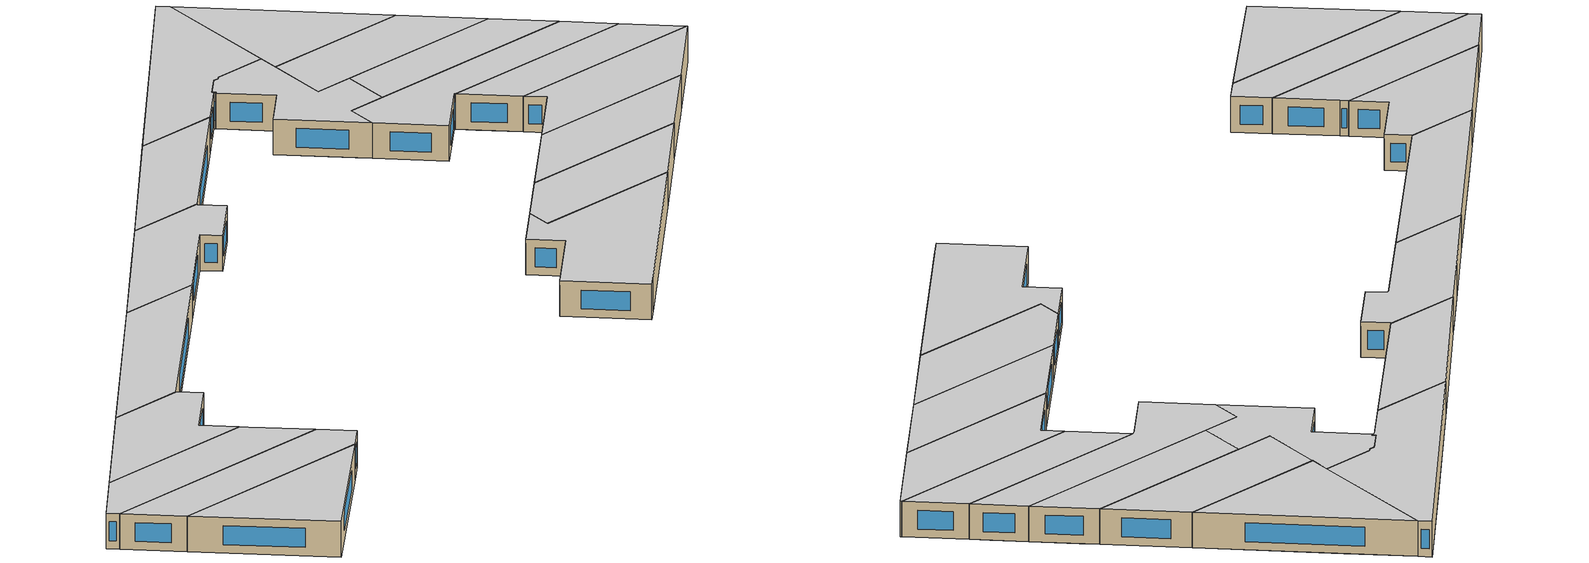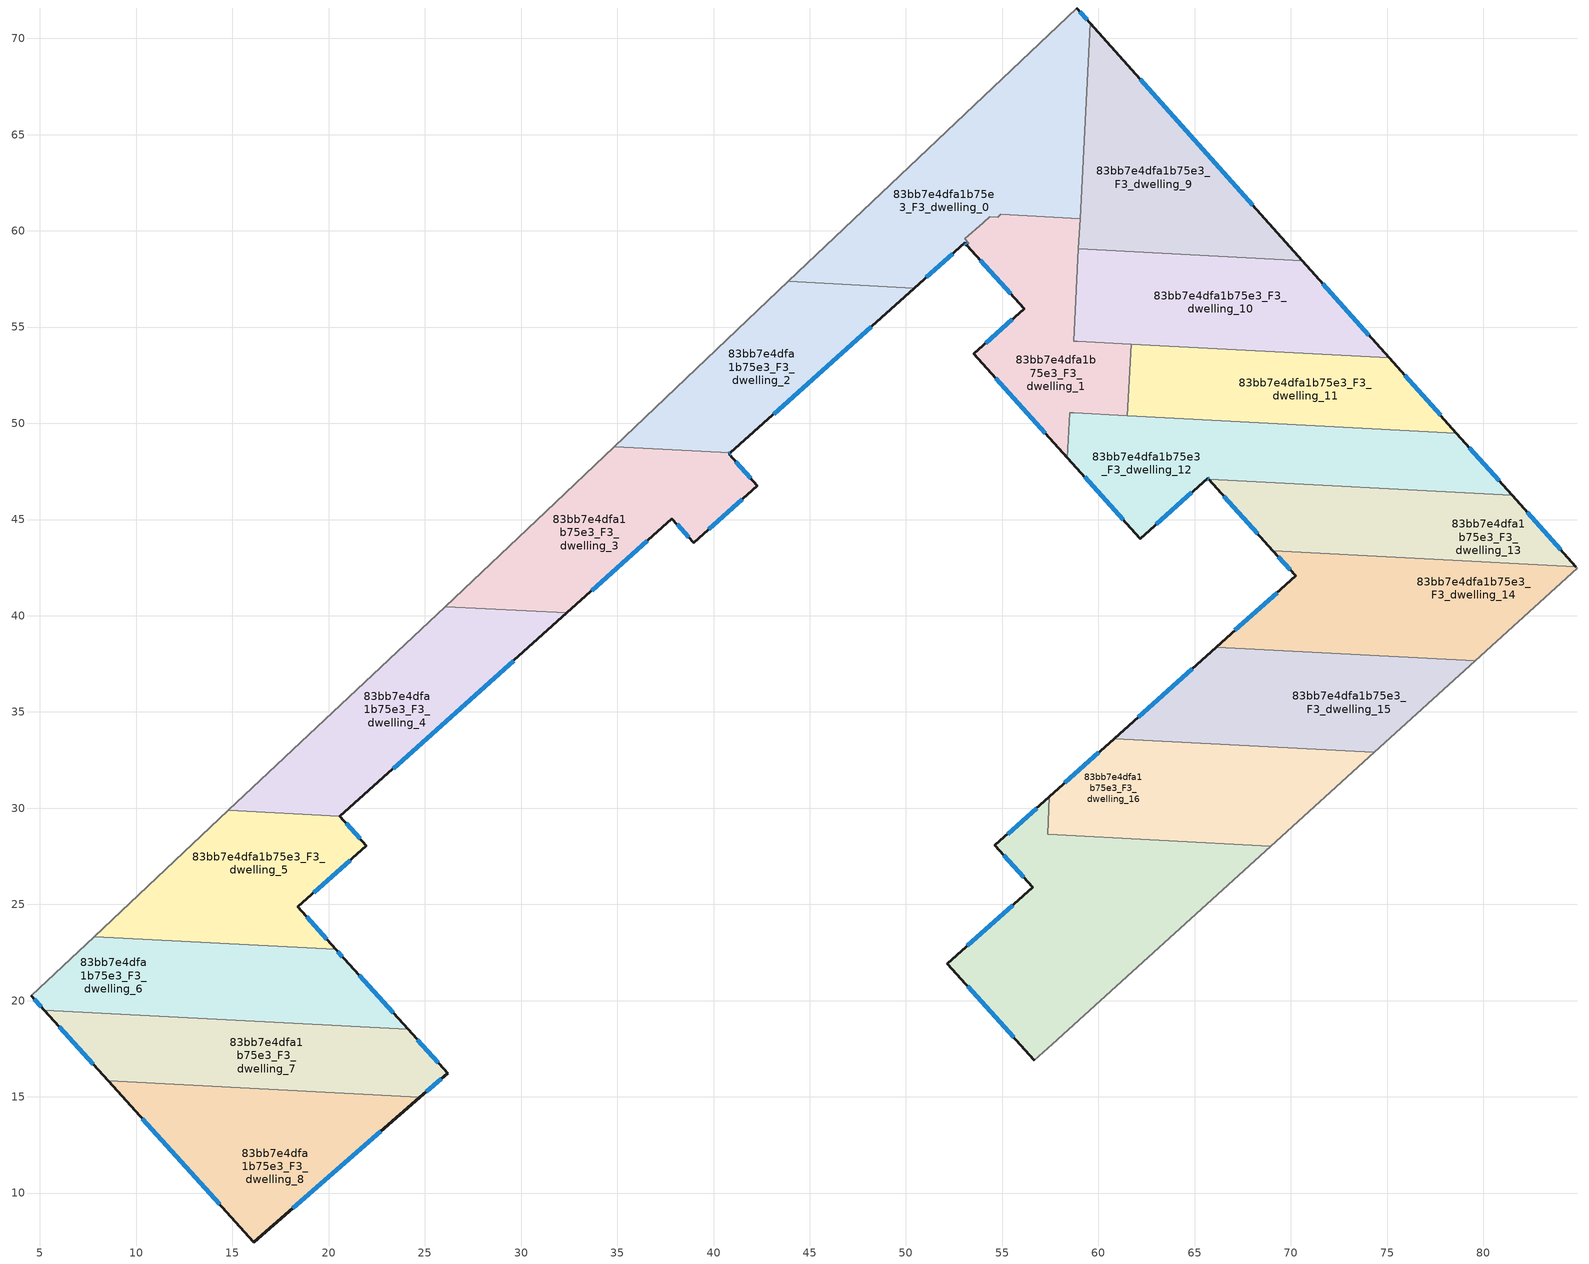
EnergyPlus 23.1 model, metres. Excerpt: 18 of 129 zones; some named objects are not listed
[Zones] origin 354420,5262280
83bb7e4dfa1b75e3_F3_dwelling_0
 floor to 83bb7e4dfa1b75e3_F2_dwelling_8 (EU_floor_Construction): 53.08,66.09 57.64,61.05 57.28,60.73 54.92,60.85 54.77,60.71 54.34,60.73 54.02,60.45 54.01,60.43 53.06,59.58 53.26,59.36 53.15,59.26 53.05,59.37 50.43,57.03 43.89,57.37 z9
 floor to 83bb7e4dfa1b75e3_F2_dwelling_13 (EU_floor_Construction): 58.86,71.58 59.58,70.78 59.17,63.1 57.31,61.41 53.08,66.09 z9
 floor to 83bb7e4dfa1b75e3_F2_dwelling_9 (EU_floor_Construction): 57.64,61.05 57.97,60.69 57.28,60.73 z9
 floor to 83bb7e4dfa1b75e3_F2_dwelling_14 (EU_floor_Construction): 59.17,63.1 59.04,60.63 57.97,60.69 57.31,61.41 z9
 wall outside (EU_wall_Construction): 59.58,70.78 58.86,71.58 / 50.43,57.03 53.05,59.37 53.15,59.26 z9:12
 wall to 83bb7e4dfa1b75e3_F3_dwelling_1 (EU_wall_Construction): 53.15,59.26 53.26,59.36 53.06,59.58 54.01,60.43 54.02,60.45 / 54.03,60.45 54.34,60.73 54.77,60.71 54.92,60.85 59.04,60.63 z9:12
 wall to 83bb7e4dfa1b75e3_F3_dwelling_2 (EU_wall_Construction): 43.89,57.37 50.43,57.03 z9:12
 wall adiabatic (EU_wall_Construction): 58.86,71.58 43.89,57.37 z9:12
 wall to 83bb7e4dfa1b75e3_F3_dwelling_9 (EU_wall_Construction): 59.04,60.63 59.58,70.78 z9:12
 window (EU_Window_Construction): 59.41,70.96 59.03,71.39 / 53.07,59.34 53.13,59.29 / 51.05,57.58 52.43,58.82 z9.7:11.3
 ceiling to 83bb7e4dfa1b75e3_F4_dwelling_0 (EU_floor_Construction): 59.04,60.63 59.58,70.78 58.86,71.58 43.89,57.37 50.43,57.03 53.05,59.37 53.15,59.26 53.26,59.36 53.06,59.58 54.01,60.43 54.02,60.45 54.34,60.73 54.77,60.71 54.92,60.85 z12
83bb7e4dfa1b75e3_F3_dwelling_1
 floor to 83bb7e4dfa1b75e3_F2_dwelling_9 (EU_floor_Construction): 58.99,59.56 58.71,54.27 58.91,54.26 61.7,54.11 61.63,52.81 59.11,50.52 58.71,50.55 58.51,50.56 58.48,49.95 57.57,49.12 53.52,53.61 56.14,55.95 54.28,58.01 57.28,60.73 57.97,60.69 z9
 floor to 83bb7e4dfa1b75e3_F2_dwelling_8 (EU_floor_Construction): 57.28,60.73 54.28,58.01 53.15,59.26 53.26,59.36 53.06,59.58 54.01,60.43 54.03,60.45 54.34,60.73 54.77,60.71 54.92,60.85 z9
 floor to 83bb7e4dfa1b75e3_F2_dwelling_10 (EU_floor_Construction): 58.48,49.95 58.39,48.21 57.57,49.12 z9; 61.63,52.81 61.51,50.4 59.11,50.53 z9
 floor to 83bb7e4dfa1b75e3_F2_dwelling_14 (EU_floor_Construction): 59.04,60.63 58.99,59.57 57.97,60.69 z9
 wall outside (EU_wall_Construction): 53.15,59.26 56.14,55.95 53.52,53.61 58.39,48.21 z9:12
 wall to 83bb7e4dfa1b75e3_F3_dwelling_12 (EU_wall_Construction): 58.39,48.21 58.51,50.56 58.71,50.55 61.51,50.4 z9:12
 wall to 83bb7e4dfa1b75e3_F3_dwelling_11 (EU_wall_Construction): 61.51,50.4 61.7,54.11 z9:12
 wall to 83bb7e4dfa1b75e3_F3_dwelling_10 (EU_wall_Construction): 61.7,54.11 58.91,54.26 58.71,54.27 58.96,59.06 z9:12
 wall to 83bb7e4dfa1b75e3_F3_dwelling_9 (EU_wall_Construction): 58.96,59.06 59.04,60.63 z9:12
 window (EU_Window_Construction): 54.66,52.34 57.24,49.48 / 55.52,55.4 54.14,54.16 / 53.85,58.48 55.43,56.72 z9.7:11.3
 ceiling to 83bb7e4dfa1b75e3_F4_dwelling_1 (EU_floor_Construction): 61.51,50.4 61.7,54.11 58.91,54.26 58.71,54.27 59.04,60.63 54.92,60.85 54.77,60.71 54.34,60.73 54.03,60.45 54.01,60.43 53.06,59.58 53.26,59.36 53.15,59.26 56.14,55.95 53.52,53.61 58.39,48.21 58.51,50.56 58.71,50.55 z12
83bb7e4dfa1b75e3_F3_dwelling_10
 floor to 83bb7e4dfa1b75e3_F2_dwelling_15 (EU_floor_Construction): 70.6,58.44 71.79,57.11 68.11,53.77 64.04,53.99 61.63,56.64 64.01,58.79 z9
 floor to 83bb7e4dfa1b75e3_F2_dwelling_9 (EU_floor_Construction): 59.47,59.03 63.54,54.54 63,54.04 58.71,54.27 58.96,59.06 z9
 floor to 83bb7e4dfa1b75e3_F2_dwelling_16 (EU_floor_Construction): 71.79,57.11 75.11,53.4 68.11,53.77 z9
 floor to 83bb7e4dfa1b75e3_F2_dwelling_14 (EU_floor_Construction): 64.01,58.79 61.63,56.64 59.47,59.03 z9
 floor to 83bb7e4dfa1b75e3_F2_dwelling_10 (EU_floor_Construction): 63.54,54.54 64.04,53.99 63,54.04 z9
 wall outside (EU_wall_Construction): 75.11,53.4 70.6,58.44 z9:12
 wall to 83bb7e4dfa1b75e3_F3_dwelling_9 (EU_wall_Construction): 70.6,58.44 58.96,59.06 z9:12
 wall to 83bb7e4dfa1b75e3_F3_dwelling_11 (EU_wall_Construction): 61.7,54.11 75.11,53.4 z9:12
 window (EU_Window_Construction): 74.05,54.59 71.66,57.26 z9.7:11.3
 ceiling to 83bb7e4dfa1b75e3_F4_dwelling_10 (EU_floor_Construction): 75.11,53.4 70.6,58.44 58.96,59.06 58.71,54.27 z12
83bb7e4dfa1b75e3_F3_dwelling_11
 floor to 83bb7e4dfa1b75e3_F2_dwelling_16 (EU_floor_Construction): 75.11,53.4 76.13,52.26 73.39,49.77 67.58,50.08 65.98,51.84 68.11,53.77 z9
 floor to 83bb7e4dfa1b75e3_F2_dwelling_15 (EU_floor_Construction): 68.11,53.77 65.98,51.84 64.04,53.98 z9
 floor to 83bb7e4dfa1b75e3_F2_dwelling_10 (EU_floor_Construction): 64.04,53.98 67.58,50.08 61.51,50.4 61.63,52.81 62.99,54.04 z9
 floor to 83bb7e4dfa1b75e3_F2_dwelling_17 (EU_floor_Construction): 76.13,52.26 78.6,49.5 73.39,49.77 z9
 floor to 83bb7e4dfa1b75e3_F2_dwelling_9 (EU_floor_Construction): 62.99,54.04 61.63,52.81 61.7,54.11 z9
 wall outside (EU_wall_Construction): 78.6,49.5 75.11,53.4 z9:12
 wall to 83bb7e4dfa1b75e3_F3_dwelling_12 (EU_wall_Construction): 61.51,50.4 78.6,49.5 z9:12
 window (EU_Window_Construction): 77.78,50.41 75.93,52.48 z9.7:11.3
 ceiling to 83bb7e4dfa1b75e3_F4_dwelling_11 (EU_floor_Construction): 78.6,49.5 75.11,53.4 61.7,54.11 61.51,50.4 z12
83bb7e4dfa1b75e3_F3_dwelling_12
 floor to 83bb7e4dfa1b75e3_F2_dwelling_10 (EU_floor_Construction): 67.58,50.08 69.25,48.24 67.85,46.97 65.73,47.08 65.67,47.15 62.18,44.01 58.39,48.21 58.48,49.95 59.11,50.53 z9
 floor to 83bb7e4dfa1b75e3_F2_dwelling_17 (EU_floor_Construction): 78.6,49.5 80.49,47.38 79.38,46.36 70.52,46.83 70.35,47.02 73.39,49.77 z9
 floor to 83bb7e4dfa1b75e3_F2_dwelling_18 (EU_floor_Construction): 80.49,47.38 81.5,46.25 79.38,46.36 z9
 floor to 83bb7e4dfa1b75e3_F2_dwelling_11 (EU_floor_Construction): 69.25,48.24 70.52,46.83 67.85,46.97 z9
 floor adiabatic (EU_floor_Construction): 73.39,49.77 70.35,47.02 70.52,46.83 67.58,50.08 59.11,50.53 58.48,49.95 58.51,50.56 z9
 wall outside (EU_wall_Construction): 81.5,46.25 78.6,49.5 / 58.39,48.21 62.18,44.01 65.67,47.15 65.73,47.08 z9:12
 wall to 83bb7e4dfa1b75e3_F3_dwelling_13 (EU_wall_Construction): 65.73,47.08 81.5,46.25 z9:12
 window (EU_Window_Construction): 80.82,47.01 79.28,48.73 / 65.69,47.13 65.72,47.1 / 63,44.75 64.85,46.41 / 59.28,47.23 61.29,45 z9.7:11.3
 ceiling to 83bb7e4dfa1b75e3_F4_dwelling_12 (EU_floor_Construction): 81.5,46.25 78.6,49.5 58.51,50.56 58.39,48.21 62.18,44.01 65.67,47.15 65.73,47.08 z12
83bb7e4dfa1b75e3_F3_dwelling_13
 floor to 83bb7e4dfa1b75e3_F2_dwelling_18 (EU_floor_Construction): 81.5,46.25 84.8,42.56 75.7,43.04 79.38,46.36 z9
 floor to 83bb7e4dfa1b75e3_F2_dwelling_11 (EU_floor_Construction): 70.52,46.83 73.87,43.13 69.07,43.39 66.74,45.96 67.85,46.97 z9
 floor to 83bb7e4dfa1b75e3_F2_dwelling_17 (EU_floor_Construction): 79.38,46.36 75.7,43.04 73.87,43.13 70.52,46.83 z9
 floor to 83bb7e4dfa1b75e3_F2_dwelling_10 (EU_floor_Construction): 67.85,46.97 66.74,45.96 65.73,47.08 z9
 wall outside (EU_wall_Construction): 65.73,47.08 69.07,43.39 / 84.8,42.56 81.5,46.25 z9:12
 wall to 83bb7e4dfa1b75e3_F3_dwelling_14 (EU_wall_Construction): 69.07,43.39 84.8,42.56 z9:12
 window (EU_Window_Construction): 66.52,46.21 68.28,44.25 / 84.02,43.42 82.27,45.38 z9.7:11.3
 ceiling to 83bb7e4dfa1b75e3_F4_dwelling_13 (EU_floor_Construction): 84.8,42.56 81.5,46.25 65.73,47.08 69.07,43.39 z12
83bb7e4dfa1b75e3_F3_dwelling_14
 floor to 83bb7e4dfa1b75e3_F2_dwelling_11 (EU_floor_Construction): 73.87,43.13 75.42,41.43 71.72,38.08 66.12,38.37 70.25,42.07 69.07,43.39 z9
 floor to 83bb7e4dfa1b75e3_F2_dwelling_18 (EU_floor_Construction): 84.8,42.56 84.88,42.47 79.58,37.66 78.79,37.7 74.75,42.17 75.7,43.04 z9
 floor to 83bb7e4dfa1b75e3_F2_dwelling_12 (EU_floor_Construction): 75.42,41.43 78.79,37.7 71.72,38.08 z9
 floor to 83bb7e4dfa1b75e3_F2_dwelling_17 (EU_floor_Construction): 75.7,43.04 74.75,42.17 73.87,43.13 z9
 wall outside (EU_wall_Construction): 69.07,43.39 70.25,42.07 66.12,38.37 z9:12
 wall adiabatic (EU_wall_Construction): 79.58,37.66 84.88,42.47 84.8,42.56 z9:12
 wall to 83bb7e4dfa1b75e3_F3_dwelling_15 (EU_wall_Construction): 66.12,38.37 79.58,37.66 z9:12
 window (EU_Window_Construction): 69.28,41.2 67.09,39.24 / 69.35,43.08 69.97,42.38 z9.7:11.3
 ceiling to 83bb7e4dfa1b75e3_F4_dwelling_14 (EU_floor_Construction): 84.88,42.47 84.8,42.56 69.07,43.39 70.25,42.07 66.12,38.37 79.58,37.66 z12
83bb7e4dfa1b75e3_F3_dwelling_15
 floor to 83bb7e4dfa1b75e3_F2_dwelling_12 (EU_floor_Construction): 78.79,37.7 79.17,37.29 74.33,32.9 68.08,33.23 67.31,34.08 71.72,38.08 z9
 floor to 83bb7e4dfa1b75e3_F2_dwelling_11 (EU_floor_Construction): 71.72,38.08 67.31,34.08 64.63,37.04 66.12,38.37 z9
 floor to 83bb7e4dfa1b75e3_F2_dwelling_18 (EU_floor_Construction): 79.58,37.66 79.17,37.29 78.79,37.7 z9
 floor to 83bb7e4dfa1b75e3_F2_dwelling_6 (EU_floor_Construction): 67.15,34.26 68.08,33.23 66.14,33.34 z9
 floor to 83bb7e4dfa1b75e3_F2_dwelling_5 (EU_floor_Construction): 64.63,37.04 67.15,34.26 66.14,33.34 60.82,33.62 z9
 wall outside (EU_wall_Construction): 66.12,38.37 60.82,33.62 z9:12
 wall to 83bb7e4dfa1b75e3_F3_dwelling_16 (EU_wall_Construction): 60.82,33.62 74.33,32.9 z9:12
 wall adiabatic (EU_wall_Construction): 74.33,32.9 79.58,37.66 z9:12
 window (EU_Window_Construction): 64.88,37.26 62.06,34.73 z9.7:11.3
 ceiling to 83bb7e4dfa1b75e3_F4_dwelling_15 (EU_floor_Construction): 79.58,37.66 66.12,38.37 60.82,33.62 74.33,32.9 z12
83bb7e4dfa1b75e3_F3_dwelling_16
 floor to 83bb7e4dfa1b75e3_F2_dwelling_5 (EU_floor_Construction): 66.14,33.34 60.76,28.46 57.35,28.64 57.46,30.6 60.82,33.62 z9
 floor to 83bb7e4dfa1b75e3_F2_dwelling_12 (EU_floor_Construction): 74.33,32.9 71.06,29.94 68.08,33.23 z9
 floor to 83bb7e4dfa1b75e3_F2_dwelling_7 (EU_floor_Construction): 69.11,32.1 71.06,29.94 68.95,28.03 64.85,28.25 z9
 floor to 83bb7e4dfa1b75e3_F2_dwelling_6 (EU_floor_Construction): 68.08,33.23 69.11,32.1 64.85,28.25 60.76,28.46 66.14,33.34 z9
 wall outside (EU_wall_Construction): 60.82,33.62 57.46,30.6 z9:12
 wall adiabatic (EU_wall_Construction): 68.95,28.03 74.33,32.9 z9:12
 wall to 83bb7e4dfa1b75e3_F3_dwelling_17 (EU_wall_Construction): 57.46,30.6 57.35,28.64 68.95,28.03 z9:12
 window (EU_Window_Construction): 60.03,32.91 58.25,31.31 z9.7:11.3
 ceiling to 83bb7e4dfa1b75e3_F4_dwelling_16 (EU_floor_Construction): 74.33,32.9 60.82,33.62 57.46,30.6 57.35,28.64 68.95,28.03 z12
83bb7e4dfa1b75e3_F3_dwelling_17
 floor to 83bb7e4dfa1b75e3_F2_dwelling_7 (EU_floor_Construction): 68.95,28.03 57.6,17.75 56.67,16.91 54.73,19.07 64.85,28.25 z9
 floor to 83bb7e4dfa1b75e3_F2_dwelling_6 (EU_floor_Construction): 64.85,28.25 54.73,19.07 52.15,21.93 56.58,25.89 57.18,25.22 60.76,28.46 z9
 floor to 83bb7e4dfa1b75e3_F2_dwelling_5 (EU_floor_Construction): 60.76,28.46 57.18,25.22 54.62,28.06 57.46,30.6 57.35,28.64 z9
 wall outside (EU_wall_Construction): 57.46,30.6 54.62,28.06 56.58,25.89 52.15,21.93 56.67,16.91 z9:12
 wall adiabatic (EU_wall_Construction): 56.67,16.91 57.6,17.75 68.95,28.03 z9:12
 window (EU_Window_Construction): 56.79,30.01 55.29,28.66 / 53.21,20.75 55.61,18.09 / 55.54,24.96 53.19,22.86 / 55.08,27.55 56.12,26.4 z9.7:11.3
 ceiling to 83bb7e4dfa1b75e3_F4_dwelling_17 (EU_floor_Construction): 68.95,28.03 57.35,28.64 57.46,30.6 54.62,28.06 56.58,25.89 52.15,21.93 56.67,16.91 57.6,17.75 z12
83bb7e4dfa1b75e3_F3_dwelling_2
 floor to 83bb7e4dfa1b75e3_F2_dwelling_8 (EU_floor_Construction): 50.43,57.03 40.87,48.46 34.84,48.78 43.89,57.37 z9
 wall outside (EU_wall_Construction): 40.87,48.46 50.43,57.03 z9:12
 wall to 83bb7e4dfa1b75e3_F3_dwelling_3 (EU_wall_Construction): 34.84,48.78 40.87,48.46 z9:12
 wall adiabatic (EU_wall_Construction): 43.89,57.37 34.84,48.78 z9:12
 window (EU_Window_Construction): 43.12,50.47 48.19,55.01 z9.7:11.3
 ceiling to 83bb7e4dfa1b75e3_F4_dwelling_2 (EU_floor_Construction): 50.43,57.03 43.89,57.37 34.84,48.78 40.87,48.46 z12
83bb7e4dfa1b75e3_F3_dwelling_3
 floor to 83bb7e4dfa1b75e3_F2_dwelling_0 (EU_floor_Construction): 34.55,48.5 37.75,44.96 32.38,40.14 26.05,40.48 31.28,45.4 z9
 floor to 83bb7e4dfa1b75e3_F2_dwelling_8 (EU_floor_Construction): 40.87,48.46 40.81,48.4 42.28,46.76 38.97,43.79 37.84,45.04 37.75,44.96 34.55,48.5 34.84,48.78 z9
 wall outside (EU_wall_Construction): 32.38,40.14 37.84,45.04 38.97,43.79 42.28,46.76 40.81,48.4 40.87,48.46 z9:12
 wall to 83bb7e4dfa1b75e3_F3_dwelling_4 (EU_wall_Construction): 26.05,40.48 32.38,40.14 z9:12
 wall adiabatic (EU_wall_Construction): 34.84,48.78 31.28,45.4 26.05,40.48 z9:12
 window (EU_Window_Construction): 38.1,44.74 38.7,44.08 / 33.66,41.29 36.56,43.89 / 40.82,48.41 40.86,48.44 / 41.94,47.15 41.15,48.01 / 39.75,44.48 41.5,46.06 z9.7:11.3
 ceiling to 83bb7e4dfa1b75e3_F4_dwelling_3 (EU_floor_Construction): 38.97,43.79 42.28,46.76 40.81,48.4 40.87,48.46 34.84,48.78 31.28,45.4 26.05,40.48 32.38,40.14 37.84,45.04 z12
83bb7e4dfa1b75e3_F3_dwelling_4
 floor adiabatic (EU_floor_Construction): 17.99,32.89 20.8,29.78 20.58,29.58 14.79,29.88 z9
 floor to 83bb7e4dfa1b75e3_F2_dwelling_0 (EU_floor_Construction): 32.38,40.14 20.8,29.78 17.99,32.89 26.05,40.48 z9
 wall outside (EU_wall_Construction): 20.58,29.58 32.38,40.14 z9:12
 wall to 83bb7e4dfa1b75e3_F3_dwelling_5 (EU_wall_Construction): 14.79,29.88 20.58,29.58 z9:12
 wall adiabatic (EU_wall_Construction): 26.05,40.48 14.79,29.88 z9:12
 window (EU_Window_Construction): 23.35,32.06 29.61,37.66 z9.7:11.3
 ceiling to 83bb7e4dfa1b75e3_F4_dwelling_4 (EU_floor_Construction): 32.38,40.14 26.05,40.48 14.79,29.88 20.58,29.58 z12
83bb7e4dfa1b75e3_F3_dwelling_5
 floor to 83bb7e4dfa1b75e3_F2_dwelling_1 (EU_floor_Construction): 20.58,29.58 21.95,28.05 18.39,24.87 17.3,26.08 13.92,23.01 7.83,23.33 14.79,29.88 z9
 floor to 83bb7e4dfa1b75e3_F2_dwelling_2 (EU_floor_Construction): 17.3,26.08 19.97,23.12 19.52,22.71 13.92,23.01 z9
 floor to 83bb7e4dfa1b75e3_F2_dwelling_3 (EU_floor_Construction): 19.97,23.12 20.37,22.67 19.52,22.71 z9
 wall outside (EU_wall_Construction): 20.37,22.67 18.39,24.87 21.95,28.05 20.58,29.58 z9:12
 wall to 83bb7e4dfa1b75e3_F3_dwelling_6 (EU_wall_Construction): 7.83,23.33 20.37,22.67 z9:12
 wall adiabatic (EU_wall_Construction): 14.79,29.88 7.83,23.33 z9:12
 window (EU_Window_Construction): 21.63,28.41 20.9,29.22 / 19.23,25.62 21.12,27.31 / 19.91,23.19 18.86,24.35 z9.7:11.3
 ceiling to 83bb7e4dfa1b75e3_F4_dwelling_5 (EU_floor_Construction): 20.37,22.67 18.39,24.87 21.95,28.05 20.58,29.58 14.79,29.88 7.83,23.33 z12
83bb7e4dfa1b75e3_F3_dwelling_6
 floor to 83bb7e4dfa1b75e3_F2_dwelling_2 (EU_floor_Construction): 19.52,22.71 15.39,18.97 9.79,19.27 13.92,23.01 z9
 floor to 83bb7e4dfa1b75e3_F2_dwelling_1 (EU_floor_Construction): 13.92,23.01 9.79,19.27 5.21,19.51 4.54,20.25 7.83,23.33 z9
 floor to 83bb7e4dfa1b75e3_F2_dwelling_3 (EU_floor_Construction): 20.82,22.17 23.03,19.72 21.83,18.63 15.39,18.97 19.52,22.71 20.37,22.67 z9
 floor to 83bb7e4dfa1b75e3_F2_dwelling_4 (EU_floor_Construction): 23.03,19.72 24.13,18.51 21.83,18.63 z9
 wall outside (EU_wall_Construction): 4.54,20.25 5.21,19.51 / 24.13,18.51 20.82,22.17 20.37,22.67 z9:12
 wall adiabatic (EU_wall_Construction): 7.83,23.33 4.54,20.25 z9:12
 wall to 83bb7e4dfa1b75e3_F3_dwelling_7 (EU_wall_Construction): 5.21,19.51 24.13,18.51 z9:12
 window (EU_Window_Construction): 4.7,20.07 5.05,19.68 / 20.71,22.29 20.48,22.55 / 23.35,19.37 21.6,21.31 z9.7:11.3
 ceiling to 83bb7e4dfa1b75e3_F4_dwelling_6 (EU_floor_Construction): 24.13,18.51 20.82,22.17 20.37,22.67 7.83,23.33 4.54,20.25 5.21,19.51 z12
83bb7e4dfa1b75e3_F3_dwelling_7
 floor to 83bb7e4dfa1b75e3_F2_dwelling_3 (EU_floor_Construction): 21.83,18.63 18.17,15.32 11.74,15.66 15.39,18.97 z9
 floor to 83bb7e4dfa1b75e3_F2_dwelling_2 (EU_floor_Construction): 15.39,18.97 11.74,15.66 8.54,15.83 7.39,17.1 9.79,19.27 z9
 floor to 83bb7e4dfa1b75e3_F2_dwelling_4 (EU_floor_Construction): 24.13,18.51 26.19,16.24 24.73,14.97 18.17,15.32 21.83,18.63 z9
 floor to 83bb7e4dfa1b75e3_F2_dwelling_1 (EU_floor_Construction): 9.79,19.27 7.39,17.1 5.21,19.51 z9
 wall outside (EU_wall_Construction): 5.21,19.51 8.54,15.83 / 24.73,14.97 26.19,16.24 24.13,18.51 z9:12
 wall to 83bb7e4dfa1b75e3_F3_dwelling_8 (EU_wall_Construction): 8.54,15.83 24.73,14.97 z9:12
 window (EU_Window_Construction): 5.99,18.65 7.76,16.69 / 25.7,16.77 24.61,17.98 / 25.08,15.27 25.85,15.94 z9.7:11.3
 ceiling to 83bb7e4dfa1b75e3_F4_dwelling_7 (EU_floor_Construction): 26.19,16.24 24.13,18.51 5.21,19.51 8.54,15.83 24.73,14.97 z12
83bb7e4dfa1b75e3_F3_dwelling_8
 floor to 83bb7e4dfa1b75e3_F2_dwelling_4 (EU_floor_Construction): 24.73,14.97 16.11,7.46 13.13,10.75 18.17,15.32 z9
 floor to 83bb7e4dfa1b75e3_F2_dwelling_3 (EU_floor_Construction): 18.17,15.32 13.13,10.75 10.06,14.14 11.74,15.66 z9
 floor to 83bb7e4dfa1b75e3_F2_dwelling_2 (EU_floor_Construction): 11.74,15.66 10.06,14.14 8.54,15.83 z9
 wall outside (EU_wall_Construction): 8.54,15.83 16.11,7.46 24.73,14.97 z9:12
 window (EU_Window_Construction): 18.14,9.22 22.71,13.21 / 10.32,13.86 14.33,9.42 z9.7:11.3
 ceiling to 83bb7e4dfa1b75e3_F4_dwelling_8 (EU_floor_Construction): 24.73,14.97 8.54,15.83 16.11,7.46 z12
83bb7e4dfa1b75e3_F3_dwelling_9
 floor to 83bb7e4dfa1b75e3_F2_dwelling_14 (EU_floor_Construction): 63.19,66.74 67.48,61.94 64.01,58.79 59.47,59.03 58.99,59.57 59.17,63.1 z9
 floor to 83bb7e4dfa1b75e3_F2_dwelling_15 (EU_floor_Construction): 67.48,61.94 70.6,58.44 64.01,58.79 z9
 floor to 83bb7e4dfa1b75e3_F2_dwelling_13 (EU_floor_Construction): 59.58,70.78 63.19,66.74 59.17,63.1 z9
 floor to 83bb7e4dfa1b75e3_F2_dwelling_9 (EU_floor_Construction): 58.99,59.56 59.47,59.03 58.96,59.06 z9
 wall outside (EU_wall_Construction): 70.6,58.44 59.58,70.78 z9:12
 window (EU_Window_Construction): 68.01,61.34 62.17,67.88 z9.7:11.3
 ceiling to 83bb7e4dfa1b75e3_F4_dwelling_9 (EU_floor_Construction): 70.6,58.44 59.58,70.78 58.96,59.06 z12
[Building]
EU S2 Campaign: North Axis=0; Terrain=City; Solar Distribution=FullExterior
[Site:Location]
Budapest.Ferenc.Liszt.Intl.AP: Latitude=47.437; Longitude=19.256; Time Zone=1; Elevation=185
[SizingPeriod:WeatherFileDays]
AnnualSizingPeriod: Begin Month=1; Begin Day of Month=1; End Month=12; End Day of Month=31; Day of Week for Start Day=Monday; Use Weather File Daylight Saving Period=No; Use Weather File Rain and Snow Indicators=No
[MATERIAL]
EU_InternalMass_Material: Roughness=MediumRough; Thickness=0.1; Conductivity=1; Density=1800; Specific Heat=900; Thermal Absorptance=0.9; Solar Absorptance=0.7; Visible Absorptance=0.7
[MATERIAL:NOMASS] Roughness=MediumRough; Thermal Absorptance=0.9; Solar Absorptance=0.7; Visible Absorptance=0.7
Name | Thermal Resistance
EU_wall_NoMass | 0.832559
EU_floor_NoMass | 0.872794
[WINDOWMATERIAL:SIMPLEGLAZINGSYSTEM]
EU_Window_SimpleGlazing: UFactor=2.79869; Solar Heat Gain Coefficient=0.75; Visible Transmittance=0.75
[CONSTRUCTION]
EU_wall_Construction: EU_wall_NoMass
EU_floor_Construction: EU_floor_NoMass
EU_Window_Construction: EU_Window_SimpleGlazing
EU_InternalMass_Construction: EU_InternalMass_Material
[ZONE] Type=1; Multiplier=1; Ceiling Height=autocalculate; Floor Area=autocalculate; Part of Total Floor Area=Yes
Name | Volume
83bb7e4dfa1b75e3_F3_dwelling_0 | 273.996
83bb7e4dfa1b75e3_F3_dwelling_1 | 168.745
83bb7e4dfa1b75e3_F3_dwelling_10 | 202.135
83bb7e4dfa1b75e3_F3_dwelling_11 | 170.207
83bb7e4dfa1b75e3_F3_dwelling_12 | 231.677
83bb7e4dfa1b75e3_F3_dwelling_13 | 166.284
83bb7e4dfa1b75e3_F3_dwelling_14 | 212.929
83bb7e4dfa1b75e3_F3_dwelling_15 | 203.663
83bb7e4dfa1b75e3_F3_dwelling_16 | 203.62
83bb7e4dfa1b75e3_F3_dwelling_17 | 294.238
83bb7e4dfa1b75e3_F3_dwelling_2 | 171.122
83bb7e4dfa1b75e3_F3_dwelling_3 | 193.853
83bb7e4dfa1b75e3_F3_dwelling_4 | 203.385
83bb7e4dfa1b75e3_F3_dwelling_5 | 183.77
83bb7e4dfa1b75e3_F3_dwelling_6 | 193.573
83bb7e4dfa1b75e3_F3_dwelling_7 | 193.58
83bb7e4dfa1b75e3_F3_dwelling_8 | 193.571
83bb7e4dfa1b75e3_F3_dwelling_9 | 205.185
[INTERNALMASS] Construction=EU_InternalMass_Construction
Name | Zone or ZoneList | Surface Area
83bb7e4dfa1b75e3_F3_dwelling_0_EU_InternalMass | 83bb7e4dfa1b75e3_F3_dwelling_0 | 91.3369
83bb7e4dfa1b75e3_F3_dwelling_1_EU_InternalMass | 83bb7e4dfa1b75e3_F3_dwelling_1 | 56.2485
83bb7e4dfa1b75e3_F3_dwelling_2_EU_InternalMass | 83bb7e4dfa1b75e3_F3_dwelling_2 | 57.0474
83bb7e4dfa1b75e3_F3_dwelling_3_EU_InternalMass | 83bb7e4dfa1b75e3_F3_dwelling_3 | 64.6176
83bb7e4dfa1b75e3_F3_dwelling_4_EU_InternalMass | 83bb7e4dfa1b75e3_F3_dwelling_4 | 67.7954
83bb7e4dfa1b75e3_F3_dwelling_5_EU_InternalMass | 83bb7e4dfa1b75e3_F3_dwelling_5 | 61.2566
83bb7e4dfa1b75e3_F3_dwelling_6_EU_InternalMass | 83bb7e4dfa1b75e3_F3_dwelling_6 | 64.5244
83bb7e4dfa1b75e3_F3_dwelling_7_EU_InternalMass | 83bb7e4dfa1b75e3_F3_dwelling_7 | 64.527
83bb7e4dfa1b75e3_F3_dwelling_8_EU_InternalMass | 83bb7e4dfa1b75e3_F3_dwelling_8 | 64.5238
83bb7e4dfa1b75e3_F3_dwelling_9_EU_InternalMass | 83bb7e4dfa1b75e3_F3_dwelling_9 | 68.395
83bb7e4dfa1b75e3_F3_dwelling_10_EU_InternalMass | 83bb7e4dfa1b75e3_F3_dwelling_10 | 67.3781
83bb7e4dfa1b75e3_F3_dwelling_11_EU_InternalMass | 83bb7e4dfa1b75e3_F3_dwelling_11 | 56.7353
83bb7e4dfa1b75e3_F3_dwelling_12_EU_InternalMass | 83bb7e4dfa1b75e3_F3_dwelling_12 | 77.2276
83bb7e4dfa1b75e3_F3_dwelling_13_EU_InternalMass | 83bb7e4dfa1b75e3_F3_dwelling_13 | 55.428
83bb7e4dfa1b75e3_F3_dwelling_14_EU_InternalMass | 83bb7e4dfa1b75e3_F3_dwelling_14 | 70.9763
83bb7e4dfa1b75e3_F3_dwelling_15_EU_InternalMass | 83bb7e4dfa1b75e3_F3_dwelling_15 | 67.8877
83bb7e4dfa1b75e3_F3_dwelling_16_EU_InternalMass | 83bb7e4dfa1b75e3_F3_dwelling_16 | 67.8733
83bb7e4dfa1b75e3_F3_dwelling_17_EU_InternalMass | 83bb7e4dfa1b75e3_F3_dwelling_17 | 98.0796
[OTHEREQUIPMENT] Fuel Type=Electricity; Design Level Calculation Method=Watts/Area; Power per Zone Floor Area=1; Fraction Latent=0; Fraction Radiant=0; Fraction Lost=0; Carbon Dioxide Generation Rate=0; EndUse Subcategory=EU_Step8_InternalGains
Name | Zone or ZoneList or Space or SpaceList | Schedule
EU_Step8_InternalGain_83bb7e4dfa1b75e3_F3_dwelling_0_f000 | 83bb7e4dfa1b75e3_F3_dwelling_0 | EU_Step8_GainSchedule_83bb7e4dfa1b75e3_F3_dwelling_0_f000
EU_Step8_InternalGain_83bb7e4dfa1b75e3_F3_dwelling_1_f000 | 83bb7e4dfa1b75e3_F3_dwelling_1 | EU_Step8_GainSchedule_83bb7e4dfa1b75e3_F3_dwelling_1_f000
EU_Step8_InternalGain_83bb7e4dfa1b75e3_F3_dwelling_2_f000 | 83bb7e4dfa1b75e3_F3_dwelling_2 | EU_Step8_GainSchedule_83bb7e4dfa1b75e3_F3_dwelling_2_f000
EU_Step8_InternalGain_83bb7e4dfa1b75e3_F3_dwelling_3_f000 | 83bb7e4dfa1b75e3_F3_dwelling_3 | EU_Step8_GainSchedule_83bb7e4dfa1b75e3_F3_dwelling_3_f000
EU_Step8_InternalGain_83bb7e4dfa1b75e3_F3_dwelling_4_f000 | 83bb7e4dfa1b75e3_F3_dwelling_4 | EU_Step8_GainSchedule_83bb7e4dfa1b75e3_F3_dwelling_4_f000
EU_Step8_InternalGain_83bb7e4dfa1b75e3_F3_dwelling_5_f000 | 83bb7e4dfa1b75e3_F3_dwelling_5 | EU_Step8_GainSchedule_83bb7e4dfa1b75e3_F3_dwelling_5_f000
EU_Step8_InternalGain_83bb7e4dfa1b75e3_F3_dwelling_6_f000 | 83bb7e4dfa1b75e3_F3_dwelling_6 | EU_Step8_GainSchedule_83bb7e4dfa1b75e3_F3_dwelling_6_f000
EU_Step8_InternalGain_83bb7e4dfa1b75e3_F3_dwelling_7_f000 | 83bb7e4dfa1b75e3_F3_dwelling_7 | EU_Step8_GainSchedule_83bb7e4dfa1b75e3_F3_dwelling_7_f000
EU_Step8_InternalGain_83bb7e4dfa1b75e3_F3_dwelling_8_f000 | 83bb7e4dfa1b75e3_F3_dwelling_8 | EU_Step8_GainSchedule_83bb7e4dfa1b75e3_F3_dwelling_8_f000
EU_Step8_InternalGain_83bb7e4dfa1b75e3_F3_dwelling_9_f000 | 83bb7e4dfa1b75e3_F3_dwelling_9 | EU_Step8_GainSchedule_83bb7e4dfa1b75e3_F3_dwelling_9_f000
EU_Step8_InternalGain_83bb7e4dfa1b75e3_F3_dwelling_10_f000 | 83bb7e4dfa1b75e3_F3_dwelling_10 | EU_Step8_GainSchedule_83bb7e4dfa1b75e3_F3_dwelling_10_f000
EU_Step8_InternalGain_83bb7e4dfa1b75e3_F3_dwelling_11_f000 | 83bb7e4dfa1b75e3_F3_dwelling_11 | EU_Step8_GainSchedule_83bb7e4dfa1b75e3_F3_dwelling_11_f000
EU_Step8_InternalGain_83bb7e4dfa1b75e3_F3_dwelling_12_f000 | 83bb7e4dfa1b75e3_F3_dwelling_12 | EU_Step8_GainSchedule_83bb7e4dfa1b75e3_F3_dwelling_12_f000
EU_Step8_InternalGain_83bb7e4dfa1b75e3_F3_dwelling_13_f000 | 83bb7e4dfa1b75e3_F3_dwelling_13 | EU_Step8_GainSchedule_83bb7e4dfa1b75e3_F3_dwelling_13_f000
EU_Step8_InternalGain_83bb7e4dfa1b75e3_F3_dwelling_14_f000 | 83bb7e4dfa1b75e3_F3_dwelling_14 | EU_Step8_GainSchedule_83bb7e4dfa1b75e3_F3_dwelling_14_f000
EU_Step8_InternalGain_83bb7e4dfa1b75e3_F3_dwelling_15_f000 | 83bb7e4dfa1b75e3_F3_dwelling_15 | EU_Step8_GainSchedule_83bb7e4dfa1b75e3_F3_dwelling_15_f000
EU_Step8_InternalGain_83bb7e4dfa1b75e3_F3_dwelling_16_f000 | 83bb7e4dfa1b75e3_F3_dwelling_16 | EU_Step8_GainSchedule_83bb7e4dfa1b75e3_F3_dwelling_16_f000
EU_Step8_InternalGain_83bb7e4dfa1b75e3_F3_dwelling_17_f000 | 83bb7e4dfa1b75e3_F3_dwelling_17 | EU_Step8_GainSchedule_83bb7e4dfa1b75e3_F3_dwelling_17_f000
[ZONEVENTILATION:DESIGNFLOWRATE] Schedule=EU_AlwaysOn; Design Flow Rate Calculation Method=AirChanges/Hour; Air Changes per Hour=0.475469; Ventilation Type=Natural; Fan Pressure Rise=0; Fan Total Efficiency=1; Constant Term Coefficient=1; Temperature Term Coefficient=0; Velocity Term Coefficient=0; Velocity Squared Term Coefficient=0; Minimum Indoor Temperature=-100; Maximum Indoor Temperature=100; Delta Temperature=-100; Minimum Outdoor Temperature=-100; Maximum Outdoor Temperature=100; Maximum Wind Speed=40
Name | Zone or ZoneList or Space or SpaceList
EU_ConstantAir_83bb7e4dfa1b75e3_F3_dwelling_0 | 83bb7e4dfa1b75e3_F3_dwelling_0
EU_ConstantAir_83bb7e4dfa1b75e3_F3_dwelling_1 | 83bb7e4dfa1b75e3_F3_dwelling_1
EU_ConstantAir_83bb7e4dfa1b75e3_F3_dwelling_2 | 83bb7e4dfa1b75e3_F3_dwelling_2
EU_ConstantAir_83bb7e4dfa1b75e3_F3_dwelling_3 | 83bb7e4dfa1b75e3_F3_dwelling_3
EU_ConstantAir_83bb7e4dfa1b75e3_F3_dwelling_4 | 83bb7e4dfa1b75e3_F3_dwelling_4
EU_ConstantAir_83bb7e4dfa1b75e3_F3_dwelling_5 | 83bb7e4dfa1b75e3_F3_dwelling_5
EU_ConstantAir_83bb7e4dfa1b75e3_F3_dwelling_6 | 83bb7e4dfa1b75e3_F3_dwelling_6
EU_ConstantAir_83bb7e4dfa1b75e3_F3_dwelling_7 | 83bb7e4dfa1b75e3_F3_dwelling_7
EU_ConstantAir_83bb7e4dfa1b75e3_F3_dwelling_8 | 83bb7e4dfa1b75e3_F3_dwelling_8
EU_ConstantAir_83bb7e4dfa1b75e3_F3_dwelling_9 | 83bb7e4dfa1b75e3_F3_dwelling_9
EU_ConstantAir_83bb7e4dfa1b75e3_F3_dwelling_10 | 83bb7e4dfa1b75e3_F3_dwelling_10
EU_ConstantAir_83bb7e4dfa1b75e3_F3_dwelling_11 | 83bb7e4dfa1b75e3_F3_dwelling_11
EU_ConstantAir_83bb7e4dfa1b75e3_F3_dwelling_12 | 83bb7e4dfa1b75e3_F3_dwelling_12
EU_ConstantAir_83bb7e4dfa1b75e3_F3_dwelling_13 | 83bb7e4dfa1b75e3_F3_dwelling_13
EU_ConstantAir_83bb7e4dfa1b75e3_F3_dwelling_14 | 83bb7e4dfa1b75e3_F3_dwelling_14
EU_ConstantAir_83bb7e4dfa1b75e3_F3_dwelling_15 | 83bb7e4dfa1b75e3_F3_dwelling_15
EU_ConstantAir_83bb7e4dfa1b75e3_F3_dwelling_16 | 83bb7e4dfa1b75e3_F3_dwelling_16
EU_ConstantAir_83bb7e4dfa1b75e3_F3_dwelling_17 | 83bb7e4dfa1b75e3_F3_dwelling_17
[HVACTEMPLATE:ZONE:IDEALLOADSAIRSYSTEM] System Availability Schedule=EU_AlwaysOn; Maximum Heating Supply Air Temperature=50; Minimum Cooling Supply Air Temperature=13; Maximum Heating Supply Air Humidity Ratio=0.0156; Minimum Cooling Supply Air Humidity Ratio=0.0077; Heating Limit=NoLimit; Cooling Limit=NoLimit; Heating Availability Schedule=EU_AlwaysOn; Cooling Availability Schedule=EU_CoolingOff; Dehumidification Control Type=ConstantSensibleHeatRatio; Cooling Sensible Heat Ratio=0.7; Dehumidification Setpoint=60; Humidification Control Type=None; Humidification Setpoint=30; Outdoor Air Method=None; Outdoor Air Flow Rate per Person=0.00944; Outdoor Air Flow Rate per Zone Floor Area=0; Outdoor Air Flow Rate per Zone=0; Demand Controlled Ventilation Type=None; Outdoor Air Economizer Type=NoEconomizer; Heat Recovery Type=None; Sensible Heat Recovery Effectiveness=0.7; Latent Heat Recovery Effectiveness=0.65
Name | Template Thermostat
83bb7e4dfa1b75e3_F3_dwelling_0 | EU_HeatOnly_83bb7e4dfa1b75e3_F3_dwelling_0
83bb7e4dfa1b75e3_F3_dwelling_1 | EU_HeatOnly_83bb7e4dfa1b75e3_F3_dwelling_1
83bb7e4dfa1b75e3_F3_dwelling_2 | EU_HeatOnly_83bb7e4dfa1b75e3_F3_dwelling_2
83bb7e4dfa1b75e3_F3_dwelling_3 | EU_HeatOnly_83bb7e4dfa1b75e3_F3_dwelling_3
83bb7e4dfa1b75e3_F3_dwelling_4 | EU_HeatOnly_83bb7e4dfa1b75e3_F3_dwelling_4
83bb7e4dfa1b75e3_F3_dwelling_5 | EU_HeatOnly_83bb7e4dfa1b75e3_F3_dwelling_5
83bb7e4dfa1b75e3_F3_dwelling_6 | EU_HeatOnly_83bb7e4dfa1b75e3_F3_dwelling_6
83bb7e4dfa1b75e3_F3_dwelling_7 | EU_HeatOnly_83bb7e4dfa1b75e3_F3_dwelling_7
83bb7e4dfa1b75e3_F3_dwelling_8 | EU_HeatOnly_83bb7e4dfa1b75e3_F3_dwelling_8
83bb7e4dfa1b75e3_F3_dwelling_9 | EU_HeatOnly_83bb7e4dfa1b75e3_F3_dwelling_9
83bb7e4dfa1b75e3_F3_dwelling_10 | EU_HeatOnly_83bb7e4dfa1b75e3_F3_dwelling_10
83bb7e4dfa1b75e3_F3_dwelling_11 | EU_HeatOnly_83bb7e4dfa1b75e3_F3_dwelling_11
83bb7e4dfa1b75e3_F3_dwelling_12 | EU_HeatOnly_83bb7e4dfa1b75e3_F3_dwelling_12
83bb7e4dfa1b75e3_F3_dwelling_13 | EU_HeatOnly_83bb7e4dfa1b75e3_F3_dwelling_13
83bb7e4dfa1b75e3_F3_dwelling_14 | EU_HeatOnly_83bb7e4dfa1b75e3_F3_dwelling_14
83bb7e4dfa1b75e3_F3_dwelling_15 | EU_HeatOnly_83bb7e4dfa1b75e3_F3_dwelling_15
83bb7e4dfa1b75e3_F3_dwelling_16 | EU_HeatOnly_83bb7e4dfa1b75e3_F3_dwelling_16
83bb7e4dfa1b75e3_F3_dwelling_17 | EU_HeatOnly_83bb7e4dfa1b75e3_F3_dwelling_17
[SIZING:ZONE] Zone Cooling Design Supply Air Temperature Input Method=SupplyAirTemperature; Zone Cooling Design Supply Air Temperature=13; Zone Heating Design Supply Air Temperature Input Method=SupplyAirTemperature; Zone Heating Design Supply Air Temperature=50; Zone Cooling Design Supply Air Humidity Ratio=0.008; Zone Heating Design Supply Air Humidity Ratio=0.008; Cooling Design Air Flow Method=DesignDay; Cooling Design Air Flow Rate=0; Cooling Minimum Air Flow per Zone Floor Area=0.000762; Cooling Minimum Air Flow=0; Cooling Minimum Air Flow Fraction=0.2; Heating Design Air Flow Method=DesignDay; Heating Design Air Flow Rate=0; Heating Maximum Air Flow per Zone Floor Area=0.002032; Heating Maximum Air Flow=0.141576; Heating Maximum Air Flow Fraction=0.3; Account for Dedicated Outdoor Air System=No; Dedicated Outdoor Air System Control Strategy=NeutralSupplyAir; Dedicated Outdoor Air Low Setpoint Temperature for Design=autosize; Dedicated Outdoor Air High Setpoint Temperature for Design=autosize; Zone Load Sizing Method=Sensible Load Only No Latent Load; Zone Latent Cooling Design Supply Air Humidity Ratio Input Method=HumidityRatioDifference; Zone Cooling Design Supply Air Humidity Ratio Difference=0.005; Zone Latent Heating Design Supply Air Humidity Ratio Input Method=HumidityRatioDifference; Zone Humidification Design Supply Air Humidity Ratio Difference=0.005
83bb7e4dfa1b75e3_F3_dwelling_0; 83bb7e4dfa1b75e3_F3_dwelling_1; 83bb7e4dfa1b75e3_F3_dwelling_2; 83bb7e4dfa1b75e3_F3_dwelling_3; 83bb7e4dfa1b75e3_F3_dwelling_4; 83bb7e4dfa1b75e3_F3_dwelling_5; 83bb7e4dfa1b75e3_F3_dwelling_6; 83bb7e4dfa1b75e3_F3_dwelling_7; 83bb7e4dfa1b75e3_F3_dwelling_8; 83bb7e4dfa1b75e3_F3_dwelling_9; 83bb7e4dfa1b75e3_F3_dwelling_10; 83bb7e4dfa1b75e3_F3_dwelling_11; 83bb7e4dfa1b75e3_F3_dwelling_12; 83bb7e4dfa1b75e3_F3_dwelling_13; 83bb7e4dfa1b75e3_F3_dwelling_14; 83bb7e4dfa1b75e3_F3_dwelling_15; 83bb7e4dfa1b75e3_F3_dwelling_16; 83bb7e4dfa1b75e3_F3_dwelling_17
[SCHEDULE:CONSTANT]
Name | Hourly Value
EU_AlwaysOn | 1
EU_CoolingOff | 0
[SCHEDULE:FILE] Column Number=1; Rows to Skip at Top=0; Number of Hours of Data=8760; Column Separator=Comma; Interpolate to Timestep=No; Minutes per Item=60; Adjust Schedule for Daylight Savings=Yes
Name | File
EU_Step8_GainSchedule_83bb7e4dfa1b75e3_F3_dwelling_0_f000 | ../../schedules/83bb7e4dfa1b75e3/83bb7e4dfa1b75e3_F3_dwelling_0_f000_gain.csv
EU_Step8_GainSchedule_83bb7e4dfa1b75e3_F3_dwelling_1_f000 | ../../schedules/83bb7e4dfa1b75e3/83bb7e4dfa1b75e3_F3_dwelling_1_f000_gain.csv
EU_Step8_GainSchedule_83bb7e4dfa1b75e3_F3_dwelling_2_f000 | ../../schedules/83bb7e4dfa1b75e3/83bb7e4dfa1b75e3_F3_dwelling_2_f000_gain.csv
EU_Step8_GainSchedule_83bb7e4dfa1b75e3_F3_dwelling_3_f000 | ../../schedules/83bb7e4dfa1b75e3/83bb7e4dfa1b75e3_F3_dwelling_3_f000_gain.csv
EU_Step8_GainSchedule_83bb7e4dfa1b75e3_F3_dwelling_4_f000 | ../../schedules/83bb7e4dfa1b75e3/83bb7e4dfa1b75e3_F3_dwelling_4_f000_gain.csv
EU_Step8_GainSchedule_83bb7e4dfa1b75e3_F3_dwelling_5_f000 | ../../schedules/83bb7e4dfa1b75e3/83bb7e4dfa1b75e3_F3_dwelling_5_f000_gain.csv
EU_Step8_GainSchedule_83bb7e4dfa1b75e3_F3_dwelling_6_f000 | ../../schedules/83bb7e4dfa1b75e3/83bb7e4dfa1b75e3_F3_dwelling_6_f000_gain.csv
EU_Step8_GainSchedule_83bb7e4dfa1b75e3_F3_dwelling_7_f000 | ../../schedules/83bb7e4dfa1b75e3/83bb7e4dfa1b75e3_F3_dwelling_7_f000_gain.csv
EU_Step8_GainSchedule_83bb7e4dfa1b75e3_F3_dwelling_8_f000 | ../../schedules/83bb7e4dfa1b75e3/83bb7e4dfa1b75e3_F3_dwelling_8_f000_gain.csv
EU_Step8_GainSchedule_83bb7e4dfa1b75e3_F3_dwelling_9_f000 | ../../schedules/83bb7e4dfa1b75e3/83bb7e4dfa1b75e3_F3_dwelling_9_f000_gain.csv
EU_Step8_GainSchedule_83bb7e4dfa1b75e3_F3_dwelling_10_f000 | ../../schedules/83bb7e4dfa1b75e3/83bb7e4dfa1b75e3_F3_dwelling_10_f000_gain.csv
EU_Step8_GainSchedule_83bb7e4dfa1b75e3_F3_dwelling_11_f000 | ../../schedules/83bb7e4dfa1b75e3/83bb7e4dfa1b75e3_F3_dwelling_11_f000_gain.csv
EU_Step8_GainSchedule_83bb7e4dfa1b75e3_F3_dwelling_12_f000 | ../../schedules/83bb7e4dfa1b75e3/83bb7e4dfa1b75e3_F3_dwelling_12_f000_gain.csv
EU_Step8_GainSchedule_83bb7e4dfa1b75e3_F3_dwelling_13_f000 | ../../schedules/83bb7e4dfa1b75e3/83bb7e4dfa1b75e3_F3_dwelling_13_f000_gain.csv
EU_Step8_GainSchedule_83bb7e4dfa1b75e3_F3_dwelling_14_f000 | ../../schedules/83bb7e4dfa1b75e3/83bb7e4dfa1b75e3_F3_dwelling_14_f000_gain.csv
EU_Step8_GainSchedule_83bb7e4dfa1b75e3_F3_dwelling_15_f000 | ../../schedules/83bb7e4dfa1b75e3/83bb7e4dfa1b75e3_F3_dwelling_15_f000_gain.csv
EU_Step8_GainSchedule_83bb7e4dfa1b75e3_F3_dwelling_16_f000 | ../../schedules/83bb7e4dfa1b75e3/83bb7e4dfa1b75e3_F3_dwelling_16_f000_gain.csv
EU_Step8_GainSchedule_83bb7e4dfa1b75e3_F3_dwelling_17_f000 | ../../schedules/83bb7e4dfa1b75e3/83bb7e4dfa1b75e3_F3_dwelling_17_f000_gain.csv
